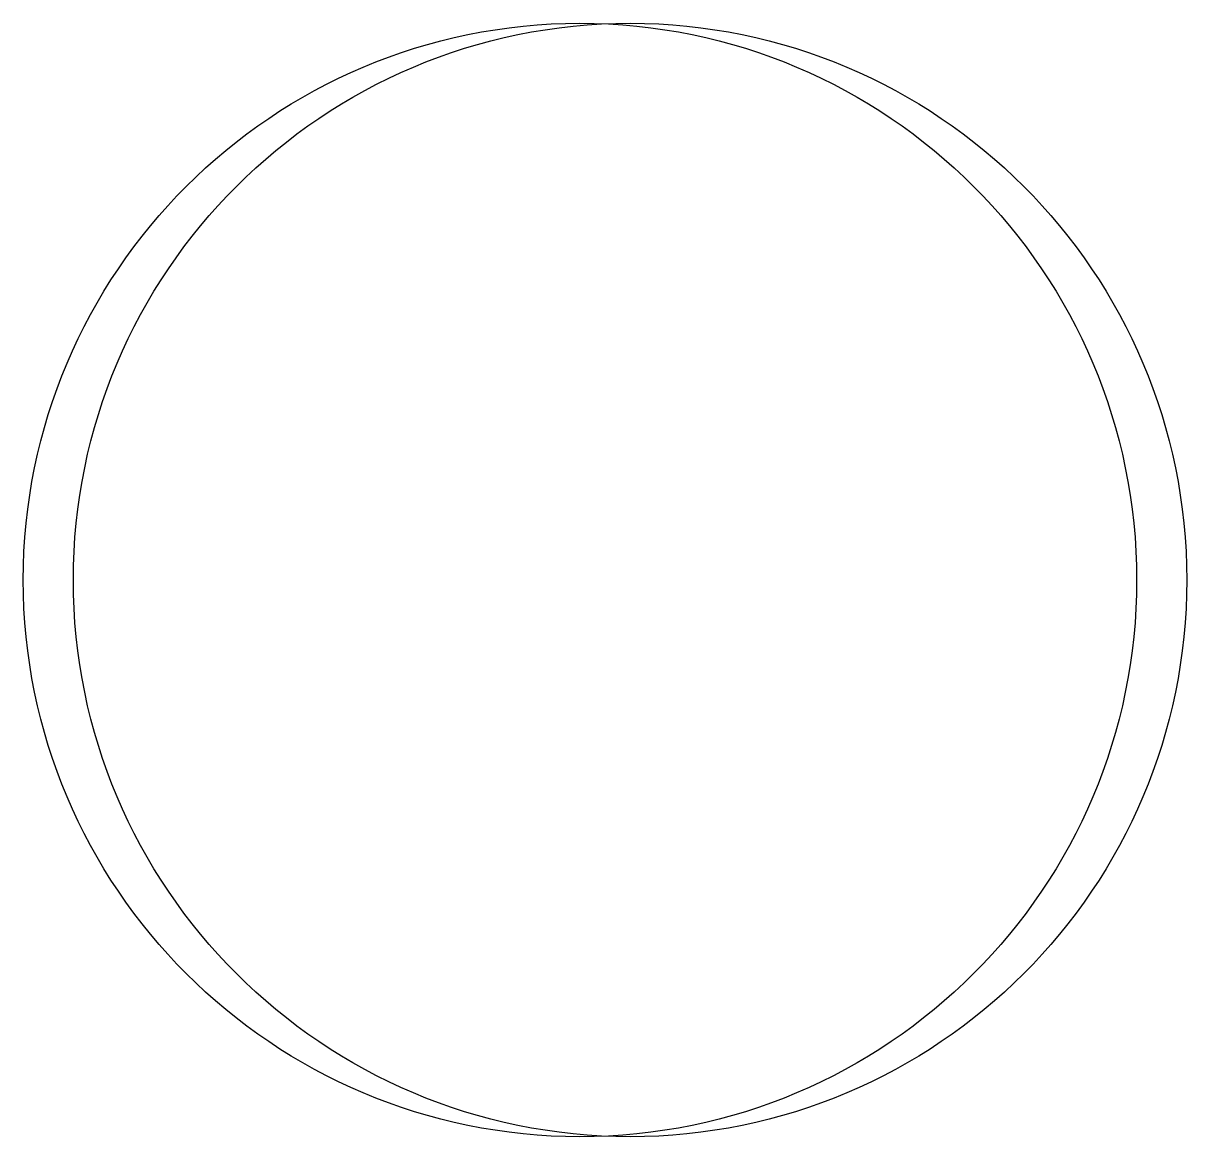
# Model space of a CAD drawing. Header units: millimetres. Extents: x -10.4 to 10.4, y -10 to 10.
import ezdxf

# ---------------------------------------------------------------- set-up
doc = ezdxf.new("R2010")
doc.units = ezdxf.units.MM

msp = doc.modelspace()

# ---------------------------------------------------------------- linework, layer by layer
for centre in [(-0.45, 0), (0.45, 0)]:
    msp.add_circle(centre, 10)

doc.saveas('drawing.dxf')
